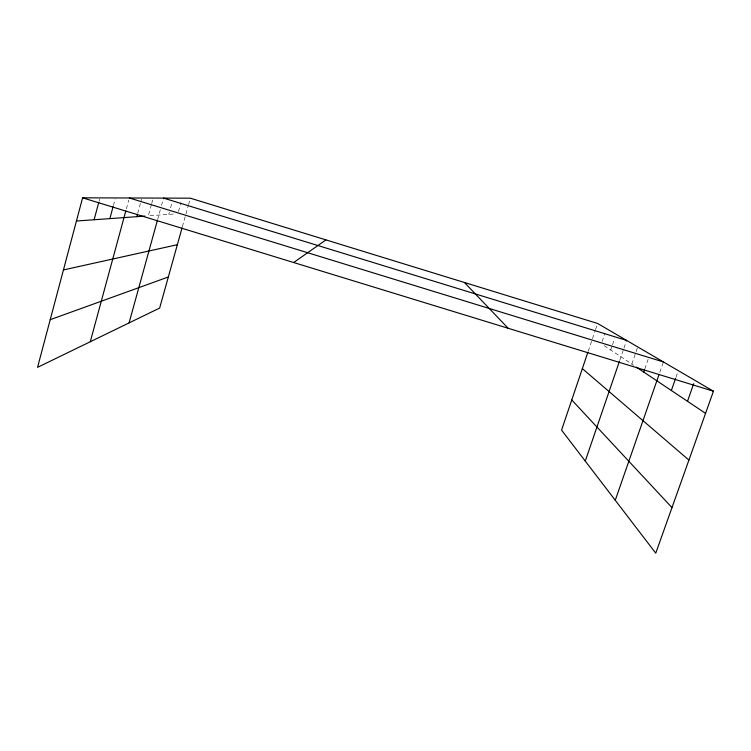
<?xml version="1.0" encoding="UTF-8"?>
<svg xmlns="http://www.w3.org/2000/svg" width="751" height="751" viewBox="0 0 751 751"><rect width="100%" height="100%" fill="white"/><g stroke="black" fill="none" stroke-linecap="round" stroke-linejoin="round"><path stroke-width="0.56" stroke-dasharray="3.75 2.82" d="M99.094 201.165L99.676 198.977M113.401 205.549L115.166 199.024M126.384 208.881L128.75 200.16M137.668 213.387L141.564 199.118M151.383 204.732L148.322 215.847L174.448 213.96M151.683 203.615L153.213 198.057M157.616 219.574L160.329 209.773M161.503 205.53L163.549 198.095M168.768 214.373L169.369 212.204M170.571 207.877L172.073 202.46M178.466 211.491L180.944 202.601M182.409 226.652L188.285 205.652M188.576 204.582L190.369 198.189M588.268 351.092L595.158 330.703M595.505 329.67L597.608 323.456M602.077 341.564L605.006 332.946M610.732 349.994L612.159 345.798M612.525 344.756L614.665 338.457M619.857 360.086L623.593 349.168M623.968 348.07L626.597 340.41M631.826 364.094L637.74 346.924M644.837 368.872L648.122 359.363M659.763 372.421L663.049 362.996M675.994 377.274L677.928 371.754M604.161 345.601L633.666 365.315"/><path stroke-width="1.13" d="M587.902 352.191L561.57 430.135L655.754 553.177L713.45 391.205L597.608 323.456L190.369 198.189L82.601 197.823L37.55 367.352L159.644 308.06L182.089 227.788M94.11 219.752L98.803 202.254M109.871 218.616L113.101 206.638M90.27 341.752L125.783 211.059M136.766 216.673L137.367 214.486M129.078 322.902L157.306 220.7M585.273 461.095L619.481 361.175M643.738 372.045L644.471 369.933M615.247 500.26L659.04 374.524M671.356 390.501L675.609 378.373M687.494 401.287L693.717 383.658M293.688 262.531L325.962 239.898M50.214 319.682L168.327 276.988M63.441 269.938L177.358 244.704M76.433 221.019L144.859 216.091M163.549 198.095L626.597 340.41M129.341 197.982L663.415 361.944M82.601 197.823L713.45 391.205M636.407 367.155L705.555 413.36M582.354 368.619L688.911 460.081M464.418 282.489L508.155 328.271M571.764 399.964L671.985 507.61"/></g></svg>
